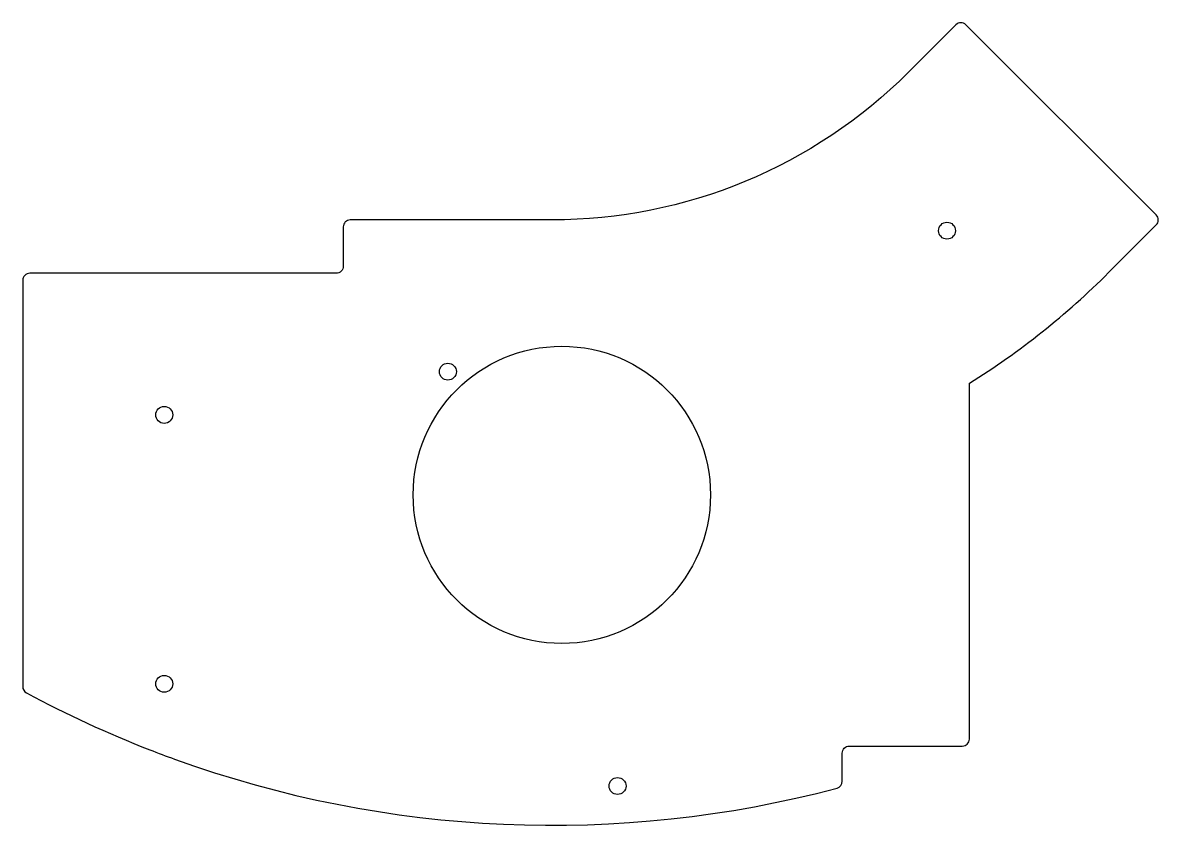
# Model space of a CAD drawing. Header units: millimetres. Extents: x -86 to 75, y -60 to 53.
import ezdxf

# ---------------------------------------------------------------- set-up
doc = ezdxf.new("R2010")
doc.units = ezdxf.units.MM
doc.layers.get('0').update_dxf_attribs({"linetype": 'CONTINUOUS'})

msp = doc.modelspace()

# ---------------------------------------------------------------- linework, layer by layer
msp.add_lwpolyline([(47.16, -49, 0.414214), (48.16, -48), (48.16, 2.39, 0.056705), (67.88, 18.08), (74.62, 24.82, 0.414214), (74.62, 26.23), (47.67, 53.17, 0.414214), (46.26, 53.17), (39.53, 46.44, -0.198912), (-10.93, 25.54), (-39.5, 25.54, 0.414214), (-40.5, 24.54), (-40.5, 18.97, -0.414214), (-41.5, 17.97), (-84.89, 17.97, 0.414214), (-85.89, 16.97), (-85.89, -40.58, 0.276008), (-85.36, -41.46, 0.030622), (-67.9, -49.52, 0.005983), (-64.39, -50.84, 0.152906), (29.42, -54.95, 0.340035), (30.16, -53.98), (30.16, -50, -0.414214), (31.16, -49)], format="xyb", close=True)
for centre, radius in [((44.99, 24.01), 1.2), ((-9.55, -13.41), 21.05), ((-25.68, 4.04), 1.2), ((-65.84, -2.08), 1.2), ((-65.84, -40.18), 1.2), ((-1.66, -54.65), 1.2)]:
    msp.add_circle(centre, radius)

doc.saveas('drawing.dxf')
